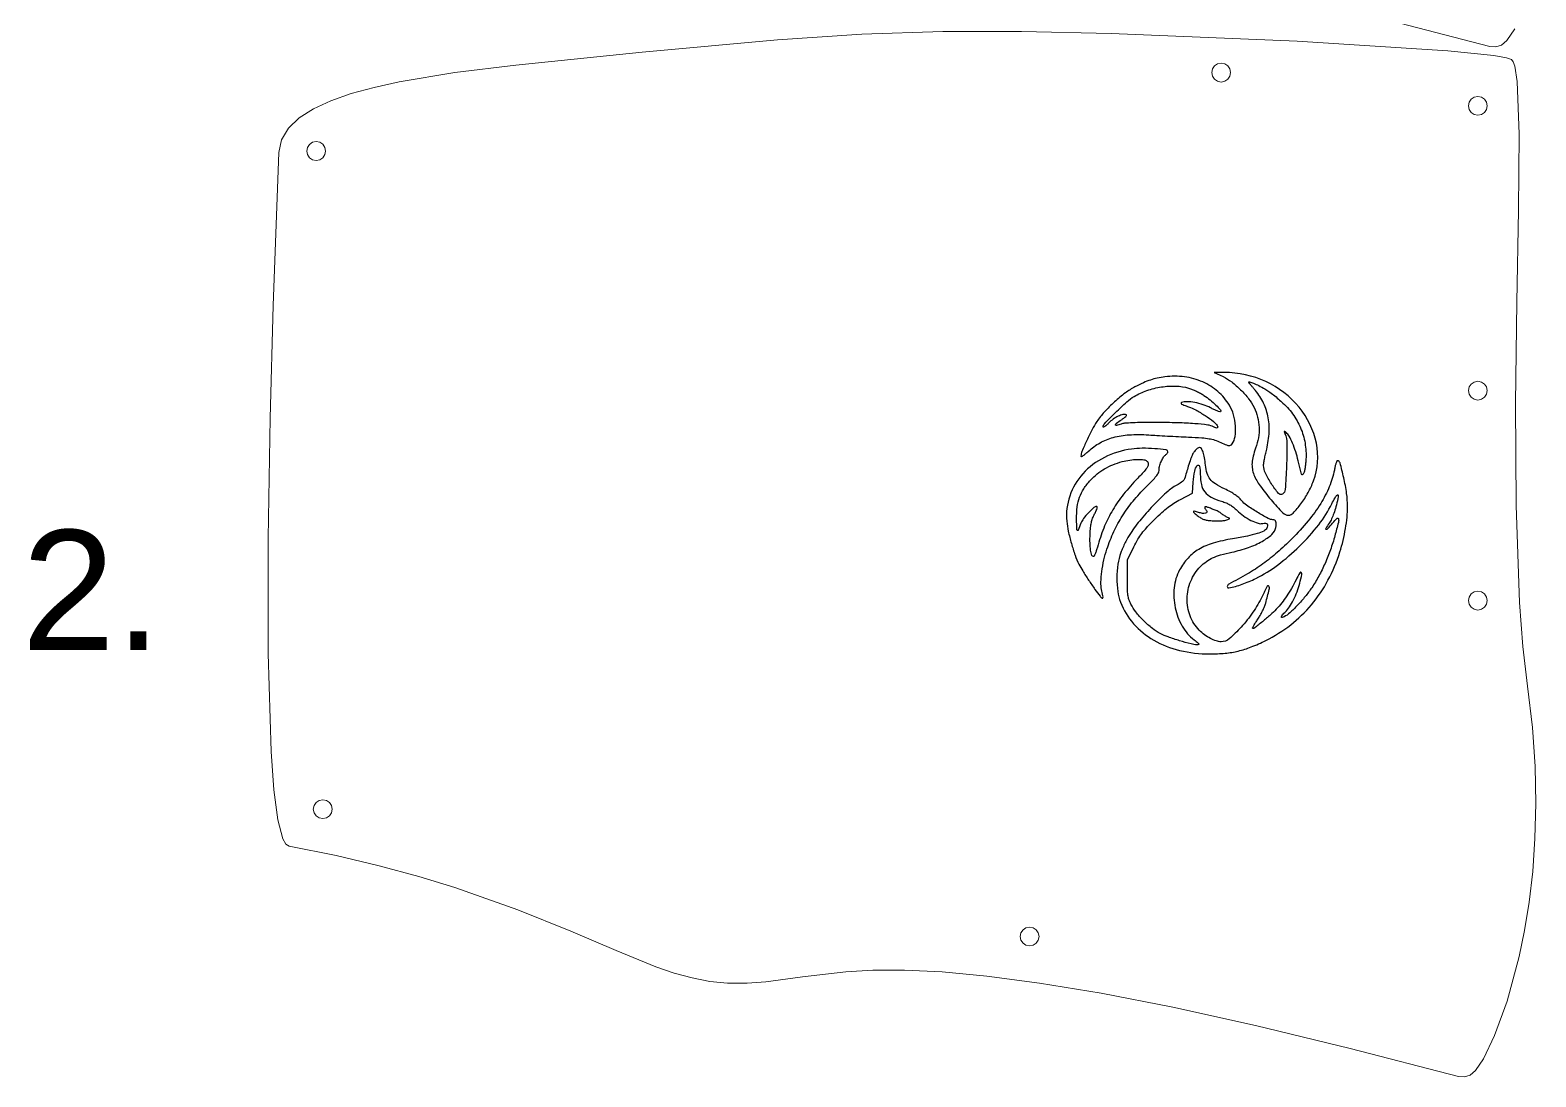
# Model space of a CAD drawing. Extents: x -219 to 329, y -29 to 491.
# Drawn here: x -218.9 to -30.8, y 231.6 to 362.5 of the extents above; entities that cross this region are included whole.
import ezdxf

# ---------------------------------------------------------------- set-up
doc = ezdxf.new("R2010")
doc.units = 0
doc.header["$MEASUREMENT"] = 0
doc.layers.get('0').update_dxf_attribs({"lineweight": 25, "true_color": 0xffffff})
doc.layers.add('Layer 1', color=7, linetype='BYLAYER', lineweight=5, true_color=0xffffff)
doc.styles.add('textstyle3', font='')
doc.styles.get('textstyle3').set_extended_font_data('Nimbus Sans [UKWN]')

msp = doc.modelspace()

# ---------------------------------------------------------------- linework, layer by layer
at = {"color": 5, "true_color": 0x0000ff}
for points in [[(-77.18, 319.15, 0.021416), (-78.13, 318.99, 0.028277), (-78.98, 318.76, 0.025595), (-79.86, 318.42, 0.013536), (-80.92, 317.9, 0.042504), (-82.12, 317.15, 0.022333), (-83.48, 316.02, 0.022256), (-84.75, 314.75, 0.036844), (-85.69, 313.57, 0.029866), (-86.27, 312.59, 0.012216), (-86.94, 311.21, 0.008749), (-87.54, 309.83, 0.095306), (-87.67, 309.24, 0.546801), (-87.6, 309.2, 0.041861), (-87.4, 309.31, 0.028123), (-87.1, 309.53, 0.013668), (-86.74, 309.85, -0.060301), (-85.29, 310.91, -0.061454), (-83.64, 311.58, -0.052645), (-81.66, 311.91, -0.029227), (-79.21, 311.9, 0.001164), (-78.2, 311.84, 0.000535), (-76.87, 311.76, 0.000529), (-75.48, 311.69, 0.000733), (-74.23, 311.62, -0.004485), (-72.56, 311.53, -0.024068), (-71.65, 311.42, -0.038649), (-70.96, 311.25, -0.025833), (-70.21, 310.96, 0.005668), (-69.47, 310.64, 0.06691), (-69.17, 310.56, 0.177373), (-68.98, 310.6, 0.092553), (-68.79, 310.77, 0.122046), (-68.42, 311.69, 0.053548), (-68.37, 313.01, 0.0512), (-68.61, 314.42, 0.067061), (-69.13, 315.61, 0.079435), (-70.55, 317.31, 0.074893), (-72.46, 318.52, 0.071548), (-74.73, 319.15, 0.062987)], [(-74.22, 317.75, -0.024427), (-73.77, 317.59, -0.013925), (-73.25, 317.36, -0.013883), (-72.73, 317.1, -0.022292), (-72.3, 316.84, -0.024315), (-71.53, 316.27, -0.024077), (-70.81, 315.62, -0.017054), (-70.24, 315.02, -0.395866), (-70.24, 314.8, -0.281029), (-70.34, 314.78, -0.013728), (-70.66, 314.89, -0.018919), (-71.05, 315.06, -0.012167), (-71.49, 315.28, 0.042961), (-72.41, 315.67, 0.033852), (-73.46, 315.94, 0.03438), (-74.44, 316.05, 0.10325), (-75.1, 315.95, 0.338007), (-75.15, 315.86, 0.234176), (-75.09, 315.76, 0.048232), (-74.8, 315.62, 0.008257), (-74.23, 315.42, -0.045337), (-73.33, 315.02, -0.018174), (-72.17, 314.32, -0.015771), (-71.1, 313.57, -0.093969), (-70.64, 313.06, -0.110977), (-70.58, 312.88, -0.342591), (-70.64, 312.78, -0.170979), (-70.82, 312.77, -0.044045), (-71.1, 312.89, 0.090533), (-71.84, 313.13, 0.012977), (-73.45, 313.3, 0.012557), (-75.58, 313.41, 0.006243), (-78.28, 313.45, 0.00404), (-79.94, 313.45, 0.008274), (-81.24, 313.41, 0.008191), (-82.22, 313.35, 0.065085), (-82.66, 313.25, -0.021984), (-83.24, 313.08, -0.514141), (-83.35, 313.17, -0.222013), (-83.23, 313.38, -0.013469), (-82.62, 313.79, 0.017603), (-82.31, 314.01, 0.037896), (-82.08, 314.2, 0.066691), (-81.97, 314.34, 0.47273), (-82, 314.41, 0.140908), (-82.43, 314.43, 0.049687), (-83.01, 314.23, 0.04508), (-83.63, 313.87, 0.04213), (-84.19, 313.39, -0.013673), (-84.46, 313.13, -0.028422), (-84.7, 312.94, -0.043719), (-84.86, 312.85, -0.550557), (-84.91, 312.88, -0.195265), (-84.74, 313.3, -0.005644), (-83.34, 314.71, -0.011337), (-81.94, 316.03, -0.04722), (-81.01, 316.71, -0.053934), (-79.43, 317.45, -0.043849), (-77.62, 317.89, -0.044777), (-75.8, 318, -0.065497)], [(-69.91, 319.18, -0.052586), (-68.84, 318.52, -0.031693), (-67.72, 317.54, -0.031648), (-66.72, 316.41, -0.051154), (-66.05, 315.34, -0.052531), (-65.6, 314.12, -0.051989), (-65.42, 312.84, -0.051397), (-65.5, 311.54, -0.049095), (-65.85, 310.25, 0.027071), (-66.16, 309.25, 0.047825), (-66.3, 308.4, 0.05601), (-66.26, 307.63, 0.05869), (-66.06, 306.91, 0.056823), (-65.29, 305.54, 0.020415), (-63.92, 303.78, 0.013846), (-62.45, 302.15, 0.205559), (-61.76, 301.86, 0.20915), (-61.14, 302.13, 0.028544), (-60.2, 303.27, 0.031822), (-59.29, 304.69, 0.037293), (-58.62, 306.15, 0.140913), (-58.26, 310.86, 0.121877), (-60.41, 315.35, 0.112852), (-64.58, 318.56, 0.108402), (-69.79, 319.7), (-71.02, 319.7)], [(-64.69, 317.64, -0.025198), (-64.22, 317.34, -0.010477), (-63.61, 316.89, -0.010335), (-62.99, 316.38, -0.013152), (-62.43, 315.88, -0.052329), (-61.08, 314.31, -0.057751), (-60.14, 312.55, -0.058432), (-59.64, 310.63, -0.055775), (-59.58, 308.62, -0.011388), (-59.63, 308.12, -0.013103), (-59.7, 307.65, -0.012242), (-59.78, 307.26, -0.070855), (-59.86, 307.06, -0.148643), (-60, 306.93, -0.436086), (-60.11, 306.97, -0.041305), (-60.22, 307.32, -0.001535), (-60.53, 308.66, 0.022045), (-60.84, 309.79, 0.023191), (-61.24, 310.86, 0.023188), (-61.67, 311.74, 0.098003), (-62.04, 312.19, 0.007238), (-62.22, 312.33, 0.341336), (-62.27, 312.33, 0.330003), (-62.28, 312.29, 0.007007), (-62.19, 312.07, -0.097545), (-61.94, 310.82, -0.011672), (-61.99, 308, -0.007255), (-62.15, 305.08, -0.241211), (-62.51, 304.5, -0.376445), (-62.99, 304.58, -0.026392), (-63.87, 305.78, -0.031584), (-64.63, 307.13, -0.113497), (-64.85, 308.09, -0.041088), (-64.83, 308.34, -0.00597), (-64.74, 308.86, -0.006725), (-64.62, 309.47, -0.005715), (-64.47, 310.11, 0.047916), (-64.16, 312.28, 0.062723), (-64.32, 314.27, 0.066854), (-64.95, 316.06, 0.065889), (-66.03, 317.63, -0.007005), (-66.28, 317.92, -0.010315), (-66.5, 318.19, -0.005965), (-66.67, 318.41, -0.161784), (-66.69, 318.48, -0.513535), (-66.6, 318.55, -0.017646), (-66.11, 318.36, -0.019846), (-65.46, 318.06, -0.010704)], [(-81.34, 310.13, 0.08186), (-84.74, 309.08, 0.094856), (-87.44, 307.04, 0.100956), (-89.07, 304.26, 0.105877), (-89.44, 301.11, 0.029828), (-89.25, 299.85, 0.016031), (-88.87, 298.34, 0.016029), (-88.4, 296.86, 0.032127), (-87.92, 295.73, 0.021062), (-87.45, 294.9, 0.007327), (-86.71, 293.74, 0.007464), (-85.92, 292.58, 0.017011), (-85.29, 291.74, 0.050239), (-85.04, 291.49, 0.55275), (-84.93, 291.52, 0.109624), (-84.92, 291.8, 0.007998), (-85.09, 292.56, -0.066918), (-85.17, 293.47, -0.022615), (-85.06, 294.81, -0.022319), (-84.8, 296.26, -0.026133), (-84.43, 297.62, -0.027548), (-83.55, 299.81, -0.031876), (-82.48, 301.78, -0.031608), (-81.16, 303.61, -0.026274), (-79.54, 305.39, 0.007393), (-78.75, 306.19, 0.02491), (-78.27, 306.74, 0.037723), (-78, 307.15, 0.12889), (-77.92, 307.46, -0.062726), (-77.85, 307.96, -0.036324), (-77.66, 308.53, -0.036467), (-77.4, 309.05, -0.084404), (-77.12, 309.38, 0.026233), (-77, 309.48, 0.030537), (-76.9, 309.6, 0.031902), (-76.83, 309.7, 0.131716), (-76.81, 309.78, 0.378308), (-77.03, 310.02, 0.011798), (-78.46, 310.17, 0.020791), (-80.01, 310.22, 0.031975)], [(-79.43, 308.63, -0.180373), (-79.27, 308.29, -0.14981), (-79.36, 307.91, -0.052909), (-79.77, 307.34, -0.006586), (-80.82, 306.22, 0.024248), (-82.54, 304.22, 0.035608), (-83.83, 302.3, 0.036446), (-84.82, 300.25, 0.027151), (-85.61, 297.87, -0.01264), (-85.75, 297.42, -0.019685), (-85.89, 297.03, -0.01469), (-86.03, 296.74, -0.284573), (-86.11, 296.68, -0.333831), (-86.32, 296.84, -0.035283), (-86.47, 297.48, -0.031444), (-86.54, 298.38, -0.017107), (-86.53, 299.49, -0.012316), (-86.47, 300.34, -0.030633), (-86.37, 300.95, -0.037126), (-86.21, 301.47, -0.027901), (-85.97, 302.02, 0.011966), (-85.76, 302.45, 0.042958), (-85.66, 302.73, 0.098273), (-85.64, 302.9, 0.375822), (-85.72, 302.96, 0.188652), (-86.07, 302.82, 0.018354), (-86.74, 302.16, 0.023491), (-87.36, 301.43, 0.075492), (-87.67, 300.87, -0.004422), (-88.02, 299.97, -0.522171), (-88.12, 299.94, -0.209754), (-88.19, 300.1, -0.002199), (-88.21, 301.34, -0.028783), (-88.13, 302.91, -0.058195), (-87.85, 304.11, -0.062727), (-87.33, 305.16, -0.038937), (-86.47, 306.24, -0.035915), (-85.64, 307.02, -0.037747), (-84.71, 307.66, -0.036737), (-83.68, 308.17, -0.030723), (-82.52, 308.56, -0.029505), (-81.57, 308.75, -0.029582), (-80.61, 308.83, -0.027713), (-79.8, 308.8, -0.176279)], [(-73.49, 309.84, 0.056535), (-73.73, 309.45, 0.023717), (-73.97, 308.87, 0.013586), (-74.26, 307.98, 0.002855), (-74.72, 306.41, -0.115593), (-74.81, 306.26, -0.031794), (-75, 306.07, -0.030338), (-75.26, 305.88, -0.027575), (-75.54, 305.71, 0.063666), (-76.79, 304.86, 0.018815), (-78.47, 303.26, 0.019296), (-80.15, 301.38, 0.026974), (-81.49, 299.58, 0.019328), (-81.8, 299.07, 0.010872), (-82.13, 298.43, 0.010838), (-82.45, 297.76, 0.017394), (-82.68, 297.18, 0.0518), (-83.05, 295.73, 0.034183), (-83.18, 294.02, 0.034473), (-83.07, 292.33, 0.060074), (-82.73, 290.98, 0.0887), (-81.09, 288.3, 0.080534), (-78.58, 286.25, 0.073632), (-75.34, 284.96, 0.057606), (-71.57, 284.52, 0.023256), (-69.65, 284.61, 0.035908), (-68.02, 284.88, 0.035059), (-66.41, 285.39, 0.020888), (-64.58, 286.2, 0.050744), (-61.47, 288.16, 0.052812), (-58.87, 290.67, 0.051808), (-56.81, 293.72, 0.045607), (-55.32, 297.26, 0.018011), (-54.92, 298.7, 0.017378), (-54.62, 300.18, 0.017933), (-54.43, 301.62, 0.023637), (-54.37, 302.95, 0.035278), (-54.48, 304.59, 0.019993), (-54.84, 306.55, 0.010956), (-55.3, 308.4, 0.338607), (-55.65, 308.66, 0.313661), (-55.71, 308.62, 0.01178), (-55.81, 308.33, 0.017548), (-55.92, 307.96, 0.010994), (-56.01, 307.51, -0.049818), (-56.65, 305.42, -0.040068), (-57.72, 303.31, -0.035082), (-59.27, 301.16, -0.022954), (-61.33, 298.9, -0.017542), (-63.15, 297.2, -0.022927), (-64.93, 295.79, -0.022326), (-66.87, 294.52, -0.015343), (-69.18, 293.25, 0.260644), (-69.39, 292.93, 0.499888), (-69.19, 292.76, 0.035294), (-67.54, 293.22, 0.027231), (-65.82, 293.96, 0.04789), (-63.11, 295.62, 0.032422), (-60.37, 297.99, 0.032566), (-57.97, 300.67, 0.051043), (-56.33, 303.28, -0.012356), (-55.92, 304.05, -0.088898), (-55.66, 304.38, -0.626072), (-55.54, 304.33, -0.064394), (-55.57, 303.93, -0.011618), (-55.82, 302.91, -0.019841), (-56.08, 302.07, -0.023764), (-56.36, 301.39, -0.039608), (-56.67, 300.86, 0.01048), (-57.09, 300.2, 0.60841), (-57.04, 300.1, 0.195442), (-56.82, 300.21, 0.007236), (-56.23, 300.88, -0.026434), (-55.67, 301.47, -0.596429), (-55.49, 301.41, -0.107167), (-55.51, 300.95, -0.004154), (-55.95, 299.29, -0.018707), (-56.5, 297.54, -0.01917), (-57.18, 295.84, -0.019645), (-57.96, 294.24, -0.022383), (-58.84, 292.79, -0.024232), (-59.65, 291.7, -0.018923), (-60.62, 290.6, -0.018681), (-61.57, 289.66, -0.061323), (-62.3, 289.15, -0.08263), (-62.55, 289.06, -0.548819), (-62.63, 289.15, -0.113396), (-62.49, 289.4, -0.019962), (-62.12, 289.78, 0.057326), (-61.61, 290.39, 0.028896), (-61.11, 291.27, 0.027057), (-60.67, 292.29, 0.026428), (-60.34, 293.36, 0.007132), (-60.07, 294.46, 0.274471), (-60.15, 294.7, 0.478108), (-60.32, 294.67, 0.009432), (-60.8, 293.76, -0.014141), (-61.37, 292.71, -0.017806), (-61.96, 291.77, -0.018602), (-62.59, 290.91, -0.018387), (-63.28, 290.1, -0.025507), (-63.99, 289.41, -0.011156), (-65, 288.55, -0.003557), (-66.06, 287.71, -0.379657), (-66.23, 287.72, -0.333358), (-66.24, 287.77, -0.004818), (-66.07, 288.08, -0.010972), (-65.85, 288.44, -0.006744), (-65.57, 288.86, 0.020021), (-65.28, 289.34, 0.014549), (-64.99, 289.9, 0.014741), (-64.74, 290.44, 0.030966), (-64.59, 290.88, 0.005464), (-64.14, 292.58, 0.190488), (-64.19, 292.99, 0.596149), (-64.39, 292.98, 0.009196), (-65.04, 291.7, -0.037756), (-66.19, 289.72, -0.033486), (-67.67, 287.85, -0.031894), (-69.15, 286.41, -0.180992), (-70.16, 286.04, -0.078539), (-70.78, 286.14, -0.041744), (-71.5, 286.45, -0.038483), (-72.23, 286.91, -0.036264), (-72.89, 287.49, -0.106539), (-74.04, 289.27, -0.094808), (-74.41, 291.44, -0.093237), (-73.95, 293.62, -0.09886), (-72.74, 295.44, -0.039591), (-72, 296.07, -0.049298), (-71.22, 296.53, -0.039326), (-70.23, 296.89, -0.01528), (-68.81, 297.24, 0.030573), (-66.75, 297.82, 0.044645), (-65.04, 298.59, 0.053581), (-63.82, 299.46, 0.165315), (-63.33, 300.33, 0.04041), (-63.28, 300.74, 0.092858), (-63.33, 301.05, 0.14403), (-63.47, 301.23, 0.165376), (-63.68, 301.3, -0.125073), (-64.3, 301.46, -0.012159), (-65.66, 302.25, -0.014846), (-66.97, 303.1, -0.073941), (-67.61, 303.7, 0.045064), (-67.96, 304.06, 0.030041), (-68.41, 304.41, 0.024846), (-68.99, 304.77, 0.013973), (-69.73, 305.15, -0.02641), (-70.88, 305.78, -0.086673), (-71.53, 306.35, -0.099345), (-71.9, 307.06, -0.041321), (-72.11, 308.12, 0.01705), (-72.24, 309.05, 0.037433), (-72.42, 309.74, 0.050305), (-72.63, 310.19, 0.265816), (-72.86, 310.32, 0.13067), (-72.98, 310.29, 0.034744), (-73.15, 310.18, 0.032779), (-73.32, 310.02, 0.028647)], [(-72.76, 307, 0.052617), (-72.63, 305.69, 0.113874), (-72.2, 304.77, 0.109743), (-71.4, 304.11, 0.046746), (-70.1, 303.6, -0.025947), (-69.54, 303.4, -0.037246), (-69.07, 303.17, -0.03672), (-68.63, 302.86, -0.024266), (-68.17, 302.45, 0.041096), (-67.36, 301.78, 0.03709), (-66.43, 301.21, 0.037982), (-65.54, 300.85, 0.141155), (-64.95, 300.83, -0.07497), (-64.61, 300.86, -0.217508), (-64.41, 300.76, -0.21688), (-64.36, 300.54, -0.074588), (-64.47, 300.22, -0.161162), (-64.84, 299.88, -0.035462), (-65.65, 299.56, -0.025326), (-66.88, 299.25, -0.008399), (-68.72, 298.92, 0.02981), (-71.17, 298.36, 0.062527), (-72.96, 297.59, 0.074758), (-74.29, 296.5, 0.062587), (-75.35, 295.01, 0.096721), (-76.03, 292.79, 0.077411), (-75.9, 290.3, 0.078039), (-75.02, 287.98, 0.101382), (-73.53, 286.27, -0.004619), (-73.05, 285.9, -0.097134), (-72.93, 285.76, -0.507574), (-72.97, 285.69, -0.051772), (-73.19, 285.67, -0.064526), (-73.92, 285.76, -0.009811), (-75.35, 286.17, -0.011625), (-76.79, 286.64, -0.031394), (-77.78, 287.07, -0.053337), (-78.75, 287.7, -0.026304), (-79.84, 288.68, -0.026288), (-80.82, 289.77, -0.056132), (-81.42, 290.73, -0.031871), (-81.67, 291.32, -0.047189), (-81.8, 291.87, -0.029101), (-81.86, 292.61, -0.005396), (-81.87, 293.96), (-81.87, 296.27), (-81.07, 297.91, -0.017229), (-80.56, 298.85, -0.030811), (-80.08, 299.58, -0.026134), (-79.46, 300.31, -0.009048), (-78.49, 301.31, -0.009841), (-77.55, 302.21, -0.020689), (-76.78, 302.86, -0.024349), (-76.05, 303.37, -0.021099), (-75.23, 303.84), (-73.74, 304.61), (-73.64, 305.98, -0.024552), (-73.46, 307.38, -0.133049), (-73.14, 308.06, -0.627324), (-72.86, 307.99, -0.049479)], [(-72.21, 302.83, 0.093143), (-72.2, 302.75, 0.03528), (-72.15, 302.65, 0.033438), (-72.08, 302.55, 0.034797), (-72, 302.45, -0.27979), (-71.95, 302.26, -0.260605), (-72.1, 302.11, -0.095415), (-72.5, 302.09, -0.050072), (-72.98, 302.21, 0.014396), (-73.51, 302.38, 0.46459), (-73.61, 302.31, 0.252829), (-73.54, 302.15, 0.0094), (-73.03, 301.74, 0.034014), (-72.62, 301.47, 0.054159), (-72.24, 301.31, 0.04497), (-71.79, 301.21, 0.016424), (-71.13, 301.16, 0.015075), (-70.63, 301.14, 0.015484), (-70.13, 301.16, 0.015402), (-69.71, 301.21, 0.060994), (-69.45, 301.27, 0.007), (-69.16, 301.39, 0.225622), (-69.11, 301.45, 0.37579), (-69.14, 301.5, 0.013984), (-69.36, 301.59, -0.03208), (-69.53, 301.67, -0.016248), (-69.73, 301.78, -0.01607), (-69.93, 301.91, -0.023042), (-70.1, 302.04, 0.033847), (-70.28, 302.18, 0.017532), (-70.52, 302.32, 0.017349), (-70.78, 302.45, 0.025173), (-71.02, 302.55, -0.002679), (-71.25, 302.63, -0.002214), (-71.5, 302.72, -0.002235), (-71.73, 302.81, -0.005992), (-71.89, 302.87, 0.043319), (-72.01, 302.91, 0.081279), (-72.12, 302.91, 0.13262), (-72.19, 302.89, 0.237017)]]:
    msp.add_lwpolyline(points, format="xyb", close=True, dxfattribs=at)
at = {"layer": 'Layer 1'}
for p, q in [((-50.1, 363.96), (-36.59, 360.45)), ((-142.49, 359.72), (-125.58, 361.28)), ((-125.58, 361.28), (-115.04, 361.99)), ((-115.04, 361.99), (-104.94, 362.34)), ((-104.94, 362.34), (-95.1, 362.31)), ((-95.1, 362.31), (-83.89, 362.06)), ((-83.89, 362.06), (-60.66, 361.12)), ((-35.13, 360.6), (-34.46, 361.2)), ((-34.46, 361.2), (-33.48, 362.66)), ((-158.28, 358.12), (-142.49, 359.72)), ((-60.66, 361.12), (-41.82, 359.91)), ((-41.82, 359.91), (-36.08, 359.32)), ((-36.59, 360.45), (-35.83, 360.39)), ((-36.08, 359.32), (-34.49, 359.05)), ((-35.83, 360.39), (-35.13, 360.6)), ((-165.87, 357.19), (-158.28, 358.12)), ((-71.23, 357.64), (-71.32, 357.19)), ((-70.98, 358.02), (-71.23, 357.64)), ((-70.61, 358.27), (-70.98, 358.02)), ((-70.15, 358.36), (-70.61, 358.27)), ((-69.69, 358.27), (-70.15, 358.36)), ((-69.32, 358.02), (-69.69, 358.27)), ((-69.07, 357.64), (-69.32, 358.02)), ((-68.98, 357.19), (-69.07, 357.64)), ((-34.49, 359.05), (-33.89, 358.81)), ((-33.89, 358.81), (-33.66, 358.53)), ((-33.66, 358.53), (-33.47, 357.97)), ((-33.47, 357.97), (-33.18, 356.07)), ((-175.97, 355.34), (-172.83, 356.03)), ((-172.83, 356.03), (-165.87, 357.19)), ((-71.32, 357.19), (-71.23, 356.73)), ((-71.32, 357.19), (-71.32, 357.19)), ((-71.23, 356.73), (-70.98, 356.36)), ((-70.98, 356.36), (-70.61, 356.1)), ((-70.61, 356.1), (-70.15, 356.01)), ((-70.15, 356.01), (-69.69, 356.1)), ((-69.69, 356.1), (-69.32, 356.36)), ((-69.32, 356.36), (-69.07, 356.73)), ((-69.07, 356.73), (-68.98, 357.19)), ((-33.18, 356.07), (-32.94, 349.49)), ((-183.56, 352.66), (-181.37, 353.67)), ((-181.37, 353.67), (-178.83, 354.56)), ((-178.83, 354.56), (-175.97, 355.34)), ((-38.92, 353.85), (-39.17, 353.48)), ((-38.54, 354.1), (-38.92, 353.85)), ((-38.09, 354.19), (-38.54, 354.1)), ((-37.63, 354.1), (-38.09, 354.19)), ((-37.26, 353.85), (-37.63, 354.1)), ((-37, 353.48), (-37.26, 353.85)), ((-185.34, 351.52), (-183.56, 352.66)), ((-39.17, 353.48), (-39.26, 353.02)), ((-39.26, 353.02), (-39.17, 352.56)), ((-39.26, 353.02), (-39.26, 353.02)), ((-39.17, 352.56), (-38.92, 352.19)), ((-38.92, 352.19), (-38.54, 351.94)), ((-38.54, 351.94), (-38.09, 351.85)), ((-38.09, 351.85), (-37.63, 351.94)), ((-37.63, 351.94), (-37.26, 352.19)), ((-37.26, 352.19), (-37, 352.56)), ((-36.91, 353.02), (-37, 353.48)), ((-37, 352.56), (-36.91, 353.02)), ((-187.55, 348.8), (-186.68, 350.24)), ((-186.68, 350.24), (-185.34, 351.52)), ((-187.89, 347.19), (-187.55, 348.8)), ((-184.05, 348.21), (-184.3, 347.84)), ((-183.67, 348.47), (-184.05, 348.21)), ((-183.22, 348.56), (-183.67, 348.47)), ((-182.76, 348.47), (-183.22, 348.56)), ((-182.39, 348.22), (-182.76, 348.47)), ((-182.13, 347.84), (-182.39, 348.22)), ((-32.94, 349.49), (-33.01, 340)), ((-188.58, 328.06), (-187.89, 347.19)), ((-184.3, 347.84), (-184.39, 347.38)), ((-184.39, 347.38), (-184.3, 346.93)), ((-184.39, 347.38), (-184.39, 347.38)), ((-184.3, 346.93), (-184.05, 346.55)), ((-184.05, 346.55), (-183.67, 346.3)), ((-183.67, 346.3), (-183.22, 346.21)), ((-183.22, 346.21), (-182.76, 346.3)), ((-182.76, 346.3), (-182.39, 346.55)), ((-182.39, 346.55), (-182.13, 346.93)), ((-182.04, 347.38), (-182.13, 347.84)), ((-182.13, 346.93), (-182.04, 347.38)), ((-33.01, 340), (-33.21, 328.49)), ((-188.95, 313.99), (-188.58, 328.06)), ((-33.21, 328.49), (-33.38, 315.87)), ((-38.91, 318.26), (-39.16, 317.89)), ((-38.54, 318.51), (-38.91, 318.26)), ((-38.08, 318.61), (-38.54, 318.51)), ((-37.62, 318.51), (-38.08, 318.61)), ((-37.25, 318.26), (-37.62, 318.51)), ((-37, 317.89), (-37.25, 318.26)), ((-39.16, 317.89), (-39.25, 317.43)), ((-39.25, 317.43), (-39.16, 316.98)), ((-39.25, 317.43), (-39.25, 317.43)), ((-39.16, 316.98), (-38.91, 316.6)), ((-38.91, 316.6), (-38.54, 316.35)), ((-38.54, 316.35), (-38.08, 316.26)), ((-38.08, 316.26), (-37.62, 316.35)), ((-37.62, 316.35), (-37.25, 316.6)), ((-37.25, 316.6), (-37, 316.98)), ((-36.91, 317.43), (-37, 317.89)), ((-37, 316.98), (-36.91, 317.43)), ((-33.38, 315.87), (-33.32, 303.06)), ((-189.2, 298.99), (-188.95, 313.99)), ((-33.32, 303.06), (-32.88, 290.95)), ((-189.2, 284.59), (-189.2, 298.99)), ((-39.17, 291.63), (-39.26, 291.18)), ((-38.92, 292.01), (-39.17, 291.63)), ((-38.54, 292.26), (-38.92, 292.01)), ((-38.09, 292.35), (-38.54, 292.26)), ((-37.63, 292.26), (-38.09, 292.35)), ((-37.26, 292.01), (-37.63, 292.26)), ((-37.01, 291.63), (-37.26, 292.01)), ((-36.91, 291.18), (-37.01, 291.63)), ((-39.26, 291.18), (-39.17, 290.72)), ((-39.26, 291.18), (-39.26, 291.18)), ((-39.17, 290.72), (-38.92, 290.35)), ((-38.92, 290.35), (-38.54, 290.1)), ((-38.54, 290.1), (-38.09, 290)), ((-38.09, 290), (-37.63, 290.1)), ((-37.63, 290.1), (-37.26, 290.35)), ((-37.26, 290.35), (-37.01, 290.72)), ((-37.01, 290.72), (-36.91, 291.18)), ((-32.88, 290.95), (-32.46, 285.45)), ((-188.85, 272.34), (-189.2, 284.59)), ((-32.46, 285.45), (-31.88, 280.47)), ((-31.88, 280.47), (-31.28, 275.34)), ((-31.28, 275.34), (-30.94, 270.45)), ((-188.5, 267.51), (-188.85, 272.34)), ((-30.94, 270.45), (-30.84, 265.81)), ((-188.02, 263.8), (-188.5, 267.51)), ((-183.47, 265.57), (-183.57, 265.11)), ((-183.22, 265.94), (-183.47, 265.57)), ((-182.85, 266.19), (-183.22, 265.94)), ((-182.39, 266.29), (-182.85, 266.19)), ((-181.93, 266.19), (-182.39, 266.29)), ((-181.56, 265.94), (-181.93, 266.19)), ((-181.31, 265.57), (-181.56, 265.94)), ((-181.22, 265.11), (-181.31, 265.57)), ((-30.84, 265.81), (-30.95, 261.43)), ((-187.39, 261.4), (-188.02, 263.8)), ((-183.57, 265.11), (-183.47, 264.66)), ((-183.57, 265.11), (-183.57, 265.11)), ((-183.47, 264.66), (-183.22, 264.28)), ((-183.22, 264.28), (-182.85, 264.03)), ((-182.85, 264.03), (-182.39, 263.94)), ((-182.39, 263.94), (-181.93, 264.03)), ((-181.93, 264.03), (-181.56, 264.28)), ((-181.56, 264.28), (-181.31, 264.66)), ((-181.31, 264.66), (-181.22, 265.11)), ((-187.02, 260.75), (-187.39, 261.4)), ((-186.6, 260.5), (-187.02, 260.75)), ((-180.72, 259.31), (-186.6, 260.5)), ((-30.95, 261.43), (-31.24, 257.32)), ((-175.33, 258.04), (-180.72, 259.31)), ((-170.4, 256.71), (-175.33, 258.04)), ((-165.89, 255.33), (-170.4, 256.71)), ((-31.24, 257.32), (-31.69, 253.48)), ((-158, 252.55), (-165.89, 255.33)), ((-151.38, 249.86), (-158, 252.55)), ((-31.69, 253.48), (-32.26, 249.93)), ((-94.54, 250.28), (-94.91, 250.02)), ((-94.08, 250.37), (-94.54, 250.28)), ((-93.63, 250.28), (-94.08, 250.37)), ((-93.26, 250.03), (-93.63, 250.28)), ((-145.73, 247.43), (-151.38, 249.86)), ((-95.17, 249.65), (-95.26, 249.19)), ((-95.26, 249.19), (-95.17, 248.74)), ((-95.26, 249.19), (-95.26, 249.19)), ((-94.91, 250.02), (-95.17, 249.65)), ((-95.17, 248.74), (-94.91, 248.36)), ((-94.91, 248.36), (-94.54, 248.11)), ((-93.63, 248.11), (-93.26, 248.36)), ((-93, 249.65), (-93.26, 250.03)), ((-93.26, 248.36), (-93, 248.74)), ((-92.91, 249.19), (-93, 249.65)), ((-93, 248.74), (-92.91, 249.19)), ((-32.26, 249.93), (-32.93, 246.68)), ((-140.78, 245.42), (-145.73, 247.43)), ((-94.54, 248.11), (-94.08, 248.02)), ((-94.08, 248.02), (-93.63, 248.11)), ((-32.93, 246.68), (-34.44, 241.1)), ((-138.47, 244.63), (-140.78, 245.42)), ((-136.24, 244.01), (-138.47, 244.63)), ((-117.03, 244.8), (-122.47, 244.15)), ((-113.67, 244.98), (-117.03, 244.8)), ((-109.7, 244.99), (-113.67, 244.98)), ((-104.99, 244.76), (-109.7, 244.99)), ((-99.42, 244.25), (-104.99, 244.76)), ((-134.03, 243.58), (-136.24, 244.01)), ((-131.82, 243.36), (-134.03, 243.58)), ((-129.35, 243.35), (-131.82, 243.36)), ((-131.82, 243.36), (-131.82, 243.36)), ((-127.05, 243.52), (-129.35, 243.35)), ((-122.47, 244.15), (-127.05, 243.52)), ((-92.85, 243.38), (-99.42, 244.25)), ((-85.16, 242.1), (-92.85, 243.38)), ((-76.21, 240.35), (-85.16, 242.1)), ((-34.44, 241.1), (-36.01, 236.82)), ((-65.87, 238.07), (-76.21, 240.35)), ((-54.02, 235.21), (-65.87, 238.07)), ((-40.52, 231.7), (-54.02, 235.21)), ((-36.01, 236.82), (-37.4, 233.91)), ((-37.4, 233.91), (-38.39, 232.45)), ((-39.75, 231.65), (-40.52, 231.7)), ((-39.05, 231.85), (-39.75, 231.65)), ((-38.39, 232.45), (-39.05, 231.85))]:
    msp.add_line(p, q, dxfattribs=at)

# ---------------------------------------------------------------- texts
at = {"insert": (-220, 300), "char_height": 1, "attachment_point": 1, "style": 'textstyle3'}
msp.add_mtext('\\C7;\\H15;2.', dxfattribs=at)

doc.saveas('drawing.dxf')
